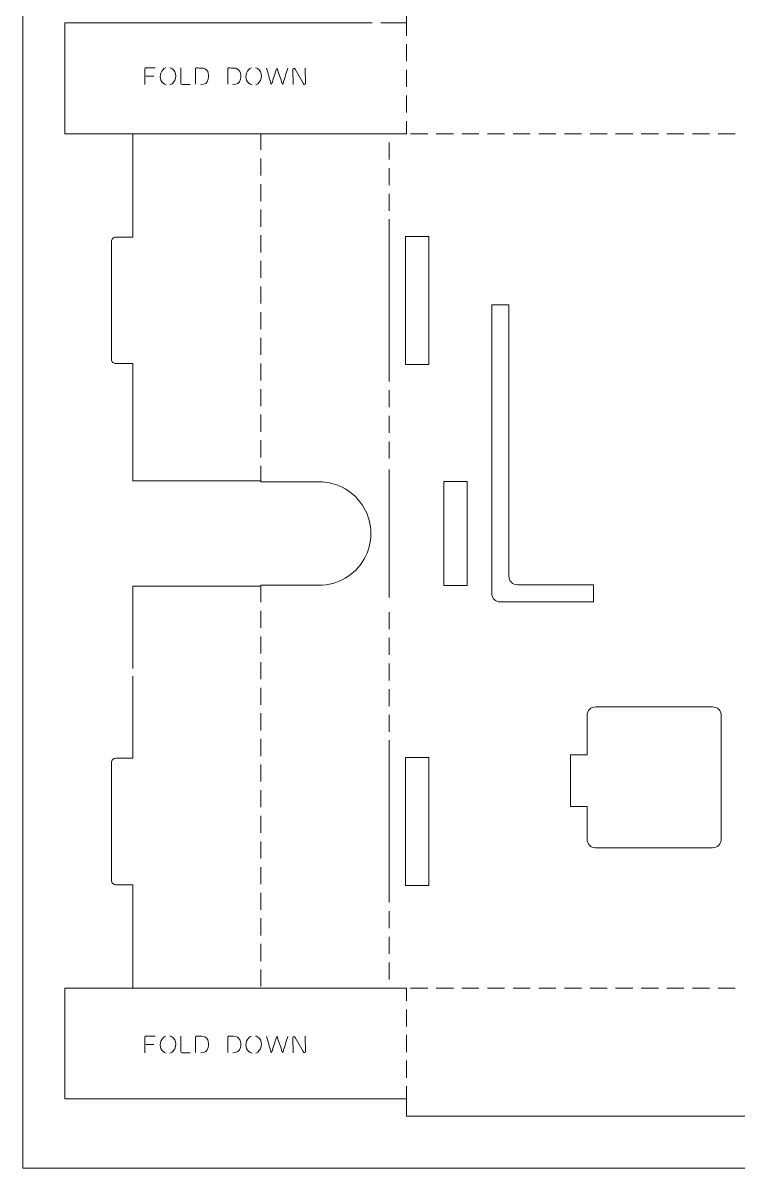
# Model space of a CAD drawing. Header units: centimetres. Extents: x -22.9 to 22.9, y -22.9 to 22.9.
# Drawn here: x -22.86 to -14.49, y -22.86 to -9.45 of the extents above; entities that cross this region are included whole.
import ezdxf

# ---------------------------------------------------------------- set-up
doc = ezdxf.new("R2010")
doc.units = ezdxf.units.CM
doc.header["$MEASUREMENT"] = 0
doc.layers.add('cut', color=7, linetype='Continuous')

msp = doc.modelspace()

# ---------------------------------------------------------------- linework, layer by layer
at = {"layer": 'cut', "color": 1, "lineweight": 0}
for points, knots in [([(-22.86, -22.86), (-22.86, -22.86), (22.86, -22.86), (22.86, -22.86), (22.86, -22.86), (22.86, -22.86), (22.86, 22.86), (22.86, 22.86), (22.86, 22.86), (22.86, 22.86), (-22.86, 22.86), (-22.86, 22.86), (-22.86, 22.86), (-22.86, 22.86), (-22.86, -22.86), (-22.86, -22.86)], [0, 0, 0, 0, 0.2, 0.2, 0.2, 0.2, 0.4, 0.4, 0.4, 0.4, 0.6, 0.6, 0.6, 0.6, 1, 1, 1, 1]), ([(-21.43321, -10.17521), (-21.43328, -10.11238), (-21.43335, -10.04951), (-21.43341, -9.98668), (-21.43341, -9.98668), (-21.43341, -9.97899), (-21.42825, -9.97952), (-21.42198, -9.97952), (-21.42198, -9.97952), (-21.3858, -9.97952), (-21.34962, -9.97952), (-21.31344, -9.97952)], [0, 0, 0, 0, 0.25, 0.25, 0.25, 0.25, 0.5, 0.5, 0.5, 0.5, 1, 1, 1, 1]), ([(-21.18114, -10.17736), (-21.2085, -10.17051), (-21.23291, -10.15065), (-21.24387, -10.12441), (-21.24387, -10.12441), (-21.26496, -10.07392), (-21.24285, -9.9967), (-21.18755, -9.97899)], [0, 0, 0, 0, 0.33333333, 0.33333333, 0.33333333, 0.33333333, 1, 1, 1, 1]), ([(-21.14173, -9.97737), (-21.12453, -9.98111), (-21.10908, -9.98841), (-21.09741, -10.00196), (-21.09741, -10.00196), (-21.05179, -10.05498), (-21.06742, -10.15464), (-21.13835, -10.17736)], [0, 0, 0, 0, 0.33333333, 0.33333333, 0.33333333, 0.33333333, 1, 1, 1, 1]), ([(-21.0099, -9.97903), (-21.0099, -10.0396), (-21.0099, -10.10021), (-21.0099, -10.16081), (-21.0099, -10.16081), (-21.0099, -10.16974), (-21.01072, -10.17577), (-21.00037, -10.17567), (-21.00037, -10.17567), (-20.96702, -10.17538), (-20.93366, -10.17503), (-20.90029, -10.17471)], [0, 0, 0, 0, 0.25, 0.25, 0.25, 0.25, 0.5, 0.5, 0.5, 0.5, 1, 1, 1, 1]), ([(-20.77754, -10.17425), (-20.7307, -10.17425), (-20.70106, -10.15806), (-20.69031, -10.11118), (-20.69031, -10.11118), (-20.67576, -10.04761), (-20.69698, -9.98167), (-20.76914, -9.981), (-20.76914, -9.981), (-20.78858, -9.98083), (-20.80804, -9.98061), (-20.82748, -9.98044), (-20.82748, -9.98044), (-20.84049, -9.98033), (-20.83848, -9.98711), (-20.83848, -9.99783), (-20.83848, -9.99783), (-20.83848, -10.05523), (-20.83848, -10.11259), (-20.83848, -10.16999)], [0, 0, 0, 0, 0.16666667, 0.16666667, 0.16666667, 0.16666667, 0.33333333, 0.33333333, 0.33333333, 0.33333333, 0.5, 0.5, 0.5, 0.5, 0.66666667, 0.66666667, 0.66666667, 0.66666667, 1, 1, 1, 1]), ([(-20.40172, -10.17425), (-20.3549, -10.17425), (-20.32524, -10.15806), (-20.3145, -10.11118), (-20.3145, -10.11118), (-20.29994, -10.04761), (-20.32116, -9.98167), (-20.39333, -9.981), (-20.39333, -9.981), (-20.41277, -9.98083), (-20.43222, -9.98061), (-20.45166, -9.98044), (-20.45166, -9.98044), (-20.46468, -9.98033), (-20.46267, -9.98711), (-20.46267, -9.99783), (-20.46267, -9.99783), (-20.46267, -10.05523), (-20.46267, -10.11259), (-20.46267, -10.16999)], [0, 0, 0, 0, 0.16666667, 0.16666667, 0.16666667, 0.16666667, 0.33333333, 0.33333333, 0.33333333, 0.33333333, 0.5, 0.5, 0.5, 0.5, 0.66666667, 0.66666667, 0.66666667, 0.66666667, 1, 1, 1, 1]), ([(-20.1781, -10.17736), (-20.20549, -10.17051), (-20.22989, -10.15065), (-20.24085, -10.12441), (-20.24085, -10.12441), (-20.26195, -10.07392), (-20.23983, -9.9967), (-20.18453, -9.97899)], [0, 0, 0, 0, 0.33333333, 0.33333333, 0.33333333, 0.33333333, 1, 1, 1, 1]), ([(-20.13871, -9.97737), (-20.12149, -9.98111), (-20.10606, -9.98841), (-20.09439, -10.00196), (-20.09439, -10.00196), (-20.04878, -10.05498), (-20.06439, -10.15464), (-20.13533, -10.17736)], [0, 0, 0, 0, 0.33333333, 0.33333333, 0.33333333, 0.33333333, 1, 1, 1, 1]), ([(-20.00713, -9.9845), (-19.99031, -10.04383), (-19.97348, -10.1032), (-19.95666, -10.16254), (-19.95666, -10.16254), (-19.95309, -10.1751), (-19.95047, -10.17214), (-19.94716, -10.16201), (-19.94716, -10.16201), (-19.9288, -10.10589), (-19.91043, -10.04972), (-19.89207, -9.9936), (-19.89207, -9.9936), (-19.88791, -9.98083), (-19.88484, -9.98273), (-19.88104, -9.99413), (-19.88104, -9.99413), (-19.86226, -10.05025), (-19.84349, -10.10642), (-19.82471, -10.16254), (-19.82471, -10.16254), (-19.82122, -10.17298), (-19.81856, -10.17644), (-19.81457, -10.16307), (-19.81457, -10.16307), (-19.7966, -10.10303), (-19.77861, -10.04295), (-19.76064, -9.98291)], [0, 0, 0, 0, 0.125, 0.125, 0.125, 0.125, 0.25, 0.25, 0.25, 0.25, 0.375, 0.375, 0.375, 0.375, 0.5, 0.5, 0.5, 0.5, 0.625, 0.625, 0.625, 0.625, 0.75, 0.75, 0.75, 0.75, 1, 1, 1, 1]), ([(-19.69773, -10.17362), (-19.69773, -10.17362), (-19.69919, -9.9972), (-19.69919, -9.9972), (-19.69919, -9.9972), (-19.69936, -9.97603), (-19.68288, -9.97666), (-19.67197, -9.99614), (-19.67197, -9.99614), (-19.67197, -9.99614), (-19.58085, -10.15859), (-19.58085, -10.15859), (-19.58085, -10.15859), (-19.56994, -10.17803), (-19.55347, -10.17866), (-19.55363, -10.15753), (-19.55363, -10.15753), (-19.55363, -10.15753), (-19.5551, -9.98107), (-19.5551, -9.98107)], [0, 0, 0, 0, 0.16666667, 0.16666667, 0.16666667, 0.16666667, 0.33333333, 0.33333333, 0.33333333, 0.33333333, 0.5, 0.5, 0.5, 0.5, 0.66666667, 0.66666667, 0.66666667, 0.66666667, 1, 1, 1, 1]), ([(-21.77349, -11.96189), (-21.78676, -11.96189), (-21.79948, -11.96718), (-21.80885, -11.97656), (-21.80885, -11.97656), (-21.81823, -11.98591), (-21.8235, -11.99864), (-21.8235, -12.01191)], [0, 0, 0, 0, 0.33333333, 0.33333333, 0.33333333, 0.33333333, 1, 1, 1, 1]), ([(-21.8235, -13.39191), (-21.8235, -13.40517), (-21.81822, -13.41787), (-21.80885, -13.42725), (-21.80885, -13.42725), (-21.79948, -13.43664), (-21.78676, -13.44189), (-21.77349, -13.44189)], [0, 0, 0, 0, 0.33333333, 0.33333333, 0.33333333, 0.33333333, 1, 1, 1, 1]), ([(-19.39149, -16.03615), (-19.17534, -16.03615), (-18.9756, -15.92086), (-18.86755, -15.73364), (-18.86755, -15.73364), (-18.75949, -15.54646), (-18.75949, -15.31585), (-18.86755, -15.12867), (-18.86755, -15.12867), (-18.9756, -14.94148), (-19.17534, -14.82616), (-19.39149, -14.82616)], [0, 0, 0, 0, 0.25, 0.25, 0.25, 0.25, 0.5, 0.5, 0.5, 0.5, 1, 1, 1, 1]), ([(-16.1562, -17.45989), (-16.18273, -17.45989), (-16.20817, -17.47044), (-16.22693, -17.48921), (-16.22693, -17.48921), (-16.24567, -17.50794), (-16.25621, -17.53338), (-16.25621, -17.5599)], [0, 0, 0, 0, 0.33333333, 0.33333333, 0.33333333, 0.33333333, 1, 1, 1, 1]), ([(-14.68621, -17.5599), (-14.68621, -17.53338), (-14.69676, -17.50794), (-14.71549, -17.48921), (-14.71549, -17.48921), (-14.73426, -17.47044), (-14.7597, -17.45989), (-14.78622, -17.45989)], [0, 0, 0, 0, 0.33333333, 0.33333333, 0.33333333, 0.33333333, 1, 1, 1, 1]), ([(-21.77249, -18.06191), (-21.78575, -18.06191), (-21.79847, -18.06716), (-21.80786, -18.07655), (-21.80786, -18.07655), (-21.81723, -18.08593), (-21.82249, -18.09863), (-21.82249, -18.1119)], [0, 0, 0, 0, 0.33333333, 0.33333333, 0.33333333, 0.33333333, 1, 1, 1, 1]), ([(-16.25621, -19.00989), (-16.25621, -19.03642), (-16.24567, -19.06186), (-16.22693, -19.08062), (-16.22693, -19.08062), (-16.20817, -19.09936), (-16.18273, -19.1099), (-16.1562, -19.1099)], [0, 0, 0, 0, 0.33333333, 0.33333333, 0.33333333, 0.33333333, 1, 1, 1, 1]), ([(-14.78622, -19.1099), (-14.7597, -19.1099), (-14.73426, -19.09936), (-14.71549, -19.08062), (-14.71549, -19.08062), (-14.69676, -19.06186), (-14.68621, -19.03642), (-14.68621, -19.00989)], [0, 0, 0, 0, 0.33333333, 0.33333333, 0.33333333, 0.33333333, 1, 1, 1, 1]), ([(-21.82249, -19.4919), (-21.82249, -19.50517), (-21.81723, -19.51789), (-21.80784, -19.52726), (-21.80784, -19.52726), (-21.79847, -19.53664), (-21.78575, -19.5419), (-21.77249, -19.5419)], [0, 0, 0, 0, 0.33333333, 0.33333333, 0.33333333, 0.33333333, 1, 1, 1, 1]), ([(-21.43321, -21.51144), (-21.43328, -21.4486), (-21.43335, -21.38576), (-21.43341, -21.32292), (-21.43341, -21.32292), (-21.43341, -21.31525), (-21.42825, -21.31576), (-21.42198, -21.31576), (-21.42198, -21.31576), (-21.3858, -21.31576), (-21.34962, -21.31576), (-21.31344, -21.31576)], [0, 0, 0, 0, 0.25, 0.25, 0.25, 0.25, 0.5, 0.5, 0.5, 0.5, 1, 1, 1, 1]), ([(-21.18114, -21.51359), (-21.2085, -21.50677), (-21.23291, -21.4869), (-21.24387, -21.46066), (-21.24387, -21.46066), (-21.26496, -21.41017), (-21.24285, -21.33294), (-21.18755, -21.31522)], [0, 0, 0, 0, 0.33333333, 0.33333333, 0.33333333, 0.33333333, 1, 1, 1, 1]), ([(-21.14173, -21.31359), (-21.12453, -21.31733), (-21.10908, -21.32465), (-21.09741, -21.33821), (-21.09741, -21.33821), (-21.05179, -21.39123), (-21.06742, -21.49086), (-21.13835, -21.51359)], [0, 0, 0, 0, 0.33333333, 0.33333333, 0.33333333, 0.33333333, 1, 1, 1, 1]), ([(-21.0099, -21.31526), (-21.0099, -21.37587), (-21.0099, -21.43646), (-21.0099, -21.49707), (-21.0099, -21.49707), (-21.0099, -21.506), (-21.01072, -21.51202), (-21.00037, -21.51191), (-21.00037, -21.51191), (-20.96702, -21.5116), (-20.93366, -21.51129), (-20.90029, -21.51096)], [0, 0, 0, 0, 0.25, 0.25, 0.25, 0.25, 0.5, 0.5, 0.5, 0.5, 1, 1, 1, 1]), ([(-20.77754, -21.5105), (-20.7307, -21.5105), (-20.70106, -21.4943), (-20.69031, -21.44742), (-20.69031, -21.44742), (-20.67576, -21.38385), (-20.69698, -21.31791), (-20.76914, -21.31723), (-20.76914, -21.31723), (-20.78858, -21.31705), (-20.80804, -21.31686), (-20.82748, -21.31668), (-20.82748, -21.31668), (-20.84049, -21.31656), (-20.83848, -21.32334), (-20.83848, -21.33406), (-20.83848, -21.33406), (-20.83848, -21.39146), (-20.83848, -21.44883), (-20.83848, -21.50623)], [0, 0, 0, 0, 0.16666667, 0.16666667, 0.16666667, 0.16666667, 0.33333333, 0.33333333, 0.33333333, 0.33333333, 0.5, 0.5, 0.5, 0.5, 0.66666667, 0.66666667, 0.66666667, 0.66666667, 1, 1, 1, 1]), ([(-20.40172, -21.5105), (-20.3549, -21.5105), (-20.32524, -21.4943), (-20.3145, -21.44742), (-20.3145, -21.44742), (-20.29994, -21.38385), (-20.32116, -21.31791), (-20.39333, -21.31723), (-20.39333, -21.31723), (-20.41277, -21.31705), (-20.43222, -21.31686), (-20.45166, -21.31668), (-20.45166, -21.31668), (-20.46468, -21.31656), (-20.46267, -21.32334), (-20.46267, -21.33406), (-20.46267, -21.33406), (-20.46267, -21.39146), (-20.46267, -21.44883), (-20.46267, -21.50623)], [0, 0, 0, 0, 0.16666667, 0.16666667, 0.16666667, 0.16666667, 0.33333333, 0.33333333, 0.33333333, 0.33333333, 0.5, 0.5, 0.5, 0.5, 0.66666667, 0.66666667, 0.66666667, 0.66666667, 1, 1, 1, 1]), ([(-20.1781, -21.51359), (-20.20549, -21.50677), (-20.22989, -21.4869), (-20.24085, -21.46066), (-20.24085, -21.46066), (-20.26195, -21.41017), (-20.23983, -21.33294), (-20.18453, -21.31522)], [0, 0, 0, 0, 0.33333333, 0.33333333, 0.33333333, 0.33333333, 1, 1, 1, 1]), ([(-20.13871, -21.31359), (-20.12149, -21.31733), (-20.10606, -21.32465), (-20.09439, -21.33821), (-20.09439, -21.33821), (-20.04878, -21.39123), (-20.06439, -21.49086), (-20.13533, -21.51359)], [0, 0, 0, 0, 0.33333333, 0.33333333, 0.33333333, 0.33333333, 1, 1, 1, 1]), ([(-20.00713, -21.32075), (-19.99031, -21.38009), (-19.97348, -21.43944), (-19.95666, -21.49879), (-19.95666, -21.49879), (-19.95309, -21.51134), (-19.95047, -21.50837), (-19.94716, -21.49827), (-19.94716, -21.49827), (-19.9288, -21.44211), (-19.91043, -21.38597), (-19.89207, -21.32983), (-19.89207, -21.32983), (-19.88791, -21.31707), (-19.88484, -21.31898), (-19.88104, -21.33036), (-19.88104, -21.33036), (-19.86226, -21.38651), (-19.84349, -21.44265), (-19.82471, -21.49879), (-19.82471, -21.49879), (-19.82122, -21.50923), (-19.81856, -21.51268), (-19.81457, -21.49933), (-19.81457, -21.49933), (-19.7966, -21.43926), (-19.77861, -21.3792), (-19.76064, -21.31915)], [0, 0, 0, 0, 0.125, 0.125, 0.125, 0.125, 0.25, 0.25, 0.25, 0.25, 0.375, 0.375, 0.375, 0.375, 0.5, 0.5, 0.5, 0.5, 0.625, 0.625, 0.625, 0.625, 0.75, 0.75, 0.75, 0.75, 1, 1, 1, 1]), ([(-19.69773, -21.50987), (-19.69773, -21.50987), (-19.69919, -21.33343), (-19.69919, -21.33343), (-19.69919, -21.33343), (-19.69936, -21.31227), (-19.68288, -21.31291), (-19.67197, -21.33237), (-19.67197, -21.33237), (-19.67197, -21.33237), (-19.58085, -21.49482), (-19.58085, -21.49482), (-19.58085, -21.49482), (-19.56994, -21.51428), (-19.55347, -21.51491), (-19.55363, -21.49376), (-19.55363, -21.49376), (-19.55363, -21.49376), (-19.5551, -21.31732), (-19.5551, -21.31732)], [0, 0, 0, 0, 0.16666667, 0.16666667, 0.16666667, 0.16666667, 0.33333333, 0.33333333, 0.33333333, 0.33333333, 0.5, 0.5, 0.5, 0.5, 0.66666667, 0.66666667, 0.66666667, 0.66666667, 1, 1, 1, 1])]:
    msp.add_open_spline(points, degree=3, knots=knots, dxfattribs=at)
for points in [[(-18.37048, -9.45289), (-18.37048, -9.45289), (-18.37048, -9.25192), (-18.37048, -9.25192)], [(-22.37049, -9.45289), (-22.37049, -9.45289), (-18.7705, -9.45289), (-18.7705, -9.45289)], [(-22.37049, -10.75189), (-22.37049, -10.75189), (-22.37049, -9.45289), (-22.37049, -9.45289)], [(-18.67048, -9.45289), (-18.67048, -9.45289), (-18.37048, -9.45289), (-18.37048, -9.45289)], [(-18.37048, -9.6024), (-18.37048, -9.6024), (-18.37048, -9.45289), (-18.37048, -9.45289)], [(-18.37048, -9.9024), (-18.37048, -9.9024), (-18.37048, -9.70241), (-18.37048, -9.70241)], [(-18.37048, -10.20241), (-18.37048, -10.20241), (-18.37048, -10.00238), (-18.37048, -10.00238)], [(-21.32895, -10.07519), (-21.35995, -10.07523), (-21.39096, -10.07523), (-21.42198, -10.07519)], [(-18.37048, -10.50241), (-18.37048, -10.50241), (-18.37048, -10.30238), (-18.37048, -10.30238)], [(-18.37048, -10.75189), (-18.37048, -10.75189), (-18.37048, -10.60242), (-18.37048, -10.60242)], [(-22.37049, -10.75189), (-22.37049, -10.75189), (-18.37048, -10.75189), (-18.37048, -10.75189)], [(-21.57349, -10.75189), (-21.57349, -10.75189), (-21.57349, -11.96189), (-21.57349, -11.96189)], [(-20.07348, -10.93904), (-20.07348, -10.93904), (-20.07348, -10.75189), (-20.07348, -10.75189)], [(-20.07051, -10.75189), (-20.07051, -10.75189), (-20.07149, -10.75189), (-20.07149, -10.75189)], [(-18.57149, -11.0519), (-18.57149, -11.0519), (-18.57149, -10.85191), (-18.57149, -10.85191)], [(-18.32148, -10.75189), (-18.32148, -10.75189), (-18.12149, -10.75189), (-18.12149, -10.75189)], [(-18.02148, -10.75189), (-18.02148, -10.75189), (-17.82149, -10.75189), (-17.82149, -10.75189)], [(-17.72148, -10.75189), (-17.72148, -10.75189), (-17.52149, -10.75189), (-17.52149, -10.75189)], [(-17.42147, -10.75189), (-17.42147, -10.75189), (-17.22148, -10.75189), (-17.22148, -10.75189)], [(-17.12151, -10.75189), (-17.12151, -10.75189), (-16.92148, -10.75189), (-16.92148, -10.75189)], [(-16.82151, -10.75189), (-16.82151, -10.75189), (-16.62148, -10.75189), (-16.62148, -10.75189)], [(-16.5215, -10.75189), (-16.5215, -10.75189), (-16.32148, -10.75189), (-16.32148, -10.75189)], [(-16.2215, -10.75189), (-16.2215, -10.75189), (-16.02148, -10.75189), (-16.02148, -10.75189)], [(-15.9215, -10.75189), (-15.9215, -10.75189), (-15.72147, -10.75189), (-15.72147, -10.75189)], [(-15.6215, -10.75189), (-15.6215, -10.75189), (-15.42151, -10.75189), (-15.42151, -10.75189)], [(-15.32149, -10.75189), (-15.32149, -10.75189), (-15.1215, -10.75189), (-15.1215, -10.75189)], [(-15.02149, -10.75189), (-15.02149, -10.75189), (-14.8215, -10.75189), (-14.8215, -10.75189)], [(-14.72149, -10.75189), (-14.72149, -10.75189), (-14.5215, -10.75189), (-14.5215, -10.75189)], [(-20.07348, -11.23904), (-20.07348, -11.23904), (-20.07348, -11.03905), (-20.07348, -11.03905)], [(-18.57149, -11.3519), (-18.57149, -11.3519), (-18.57149, -11.15191), (-18.57149, -11.15191)], [(-20.07348, -11.53905), (-20.07348, -11.53905), (-20.07348, -11.33902), (-20.07348, -11.33902)], [(-18.57149, -11.6519), (-18.57149, -11.6519), (-18.57149, -11.45191), (-18.57149, -11.45191)], [(-20.07348, -11.83905), (-20.07348, -11.83905), (-20.07348, -11.63902), (-20.07348, -11.63902)], [(-18.57149, -11.75191), (-18.57149, -11.75191), (-18.57149, -13.6519), (-18.57149, -13.6519)], [(-21.8235, -13.39191), (-21.8235, -13.39191), (-21.8235, -12.01191), (-21.8235, -12.01191)], [(-21.77349, -11.96189), (-21.77349, -11.96189), (-21.57349, -11.96189), (-21.57349, -11.96189)], [(-20.07348, -12.13905), (-20.07348, -12.13905), (-20.07348, -11.93903), (-20.07348, -11.93903)], [(-18.1095, -11.9519), (-18.1095, -11.9519), (-18.37951, -11.9519), (-18.37951, -11.9519)], [(-18.37951, -11.9519), (-18.37951, -11.9519), (-18.37951, -13.45191), (-18.37951, -13.45191)], [(-18.1095, -13.45191), (-18.1095, -13.45191), (-18.1095, -11.9519), (-18.1095, -11.9519)], [(-20.07348, -12.43905), (-20.07348, -12.43905), (-20.07348, -12.23903), (-20.07348, -12.23903)], [(-20.07348, -12.73905), (-20.07348, -12.73905), (-20.07348, -12.53903), (-20.07348, -12.53903)], [(-20.07348, -13.03906), (-20.07348, -13.03906), (-20.07348, -12.83903), (-20.07348, -12.83903)], [(-17.37149, -12.7519), (-17.37149, -12.7519), (-17.1715, -12.7519), (-17.1715, -12.7519)], [(-17.37149, -12.7519), (-17.37149, -12.7519), (-17.37149, -16.13115), (-17.37149, -16.13115)], [(-17.1715, -15.93116), (-17.1715, -15.93116), (-17.1715, -12.7519), (-17.1715, -12.7519)], [(-20.07348, -13.33902), (-20.07348, -13.33902), (-20.07348, -13.13903), (-20.07348, -13.13903)], [(-21.57349, -13.44189), (-21.57349, -13.44189), (-21.77349, -13.44189), (-21.77349, -13.44189)], [(-21.57349, -13.44189), (-21.57349, -13.44189), (-21.57349, -14.81367), (-21.57349, -14.81367)], [(-20.07348, -13.63903), (-20.07348, -13.63903), (-20.07348, -13.43904), (-20.07348, -13.43904)], [(-18.37951, -13.45191), (-18.37951, -13.45191), (-18.1095, -13.45191), (-18.1095, -13.45191)], [(-20.07348, -13.93903), (-20.07348, -13.93903), (-20.07348, -13.73904), (-20.07348, -13.73904)], [(-18.57149, -13.9519), (-18.57149, -13.9519), (-18.57149, -13.75191), (-18.57149, -13.75191)], [(-20.07348, -14.23903), (-20.07348, -14.23903), (-20.07348, -14.03904), (-20.07348, -14.03904)], [(-18.57149, -14.25191), (-18.57149, -14.25191), (-18.57149, -14.05188), (-18.57149, -14.05188)], [(-20.07348, -14.53903), (-20.07348, -14.53903), (-20.07348, -14.33904), (-20.07348, -14.33904)], [(-18.57149, -14.55191), (-18.57149, -14.55191), (-18.57149, -14.35188), (-18.57149, -14.35188)], [(-20.07348, -14.82619), (-20.07348, -14.82619), (-20.07348, -14.63905), (-20.07348, -14.63905)], [(-18.57149, -16.18118), (-18.57149, -16.18118), (-18.57149, -14.68117), (-18.57149, -14.68117)], [(-20.07348, -14.81367), (-20.07348, -14.81367), (-21.57349, -14.81367), (-21.57349, -14.81367)], [(-19.39149, -14.82616), (-19.39149, -14.82616), (-20.07348, -14.82619), (-20.07348, -14.82619)], [(-17.93399, -14.82118), (-17.93399, -14.82118), (-17.93399, -16.04116), (-17.93399, -16.04116)], [(-17.93399, -14.82118), (-17.93399, -14.82118), (-17.659, -14.82118), (-17.659, -14.82118)], [(-17.659, -14.82118), (-17.659, -14.82118), (-17.659, -16.04116), (-17.659, -16.04116)], [(-17.1715, -15.93116), (-17.1715, -15.98637), (-17.12673, -16.03118), (-17.07148, -16.03118)], [(-21.57249, -16.04867), (-21.57249, -16.04867), (-21.57249, -17.01151), (-21.57249, -17.01151)], [(-21.57249, -16.04867), (-21.57249, -16.04867), (-20.07348, -16.04867), (-20.07348, -16.04867)], [(-20.07348, -16.03548), (-20.07348, -16.03548), (-19.39149, -16.03615), (-19.39149, -16.03615)], [(-20.07348, -16.23547), (-20.07348, -16.23547), (-20.07348, -16.03548), (-20.07348, -16.03548)], [(-17.659, -16.04116), (-17.659, -16.04116), (-17.93399, -16.04116), (-17.93399, -16.04116)], [(-17.07148, -16.03118), (-17.07148, -16.03118), (-16.18016, -16.03118), (-16.18016, -16.03118)], [(-16.18016, -16.23117), (-16.18016, -16.23117), (-16.18016, -16.03118), (-16.18016, -16.03118)], [(-17.37149, -16.13115), (-17.37149, -16.1864), (-17.32672, -16.23117), (-17.27151, -16.23117)], [(-20.07348, -16.53547), (-20.07348, -16.53547), (-20.07348, -16.33548), (-20.07348, -16.33548)], [(-18.57149, -16.55191), (-18.57149, -16.55191), (-18.57149, -16.35189), (-18.57149, -16.35189)], [(-16.18016, -16.23117), (-16.18016, -16.23117), (-17.27151, -16.23117), (-17.27151, -16.23117)], [(-20.07348, -16.83548), (-20.07348, -16.83548), (-20.07348, -16.63549), (-20.07348, -16.63549)], [(-18.57149, -16.85191), (-18.57149, -16.85191), (-18.57149, -16.65189), (-18.57149, -16.65189)], [(-20.07348, -17.13548), (-20.07348, -17.13548), (-20.07348, -16.93549), (-20.07348, -16.93549)], [(-18.57149, -17.15192), (-18.57149, -17.15192), (-18.57149, -16.95189), (-18.57149, -16.95189)], [(-21.57249, -17.09904), (-21.57249, -17.09904), (-21.57249, -18.06191), (-21.57249, -18.06191)], [(-20.07348, -17.43548), (-20.07348, -17.43548), (-20.07348, -17.23549), (-20.07348, -17.23549)], [(-18.57149, -17.45192), (-18.57149, -17.45192), (-18.57149, -17.25189), (-18.57149, -17.25189)], [(-20.07348, -17.73548), (-20.07348, -17.73548), (-20.07348, -17.53549), (-20.07348, -17.53549)], [(-18.57149, -17.75192), (-18.57149, -17.75192), (-18.57149, -17.5519), (-18.57149, -17.5519)], [(-16.25621, -17.5599), (-16.25621, -17.5599), (-16.25621, -18.0219), (-16.25621, -18.0219)], [(-16.1562, -17.45989), (-16.1562, -17.45989), (-14.78622, -17.45989), (-14.78622, -17.45989)], [(-14.68621, -19.00989), (-14.68621, -19.00989), (-14.68621, -17.5599), (-14.68621, -17.5599)], [(-20.07348, -18.03548), (-20.07348, -18.03548), (-20.07348, -17.83549), (-20.07348, -17.83549)], [(-18.57149, -17.8519), (-18.57149, -17.8519), (-18.57149, -19.75191), (-18.57149, -19.75191)], [(-21.77249, -18.06191), (-21.77249, -18.06191), (-21.57249, -18.06191), (-21.57249, -18.06191)], [(-18.1095, -18.05189), (-18.1095, -18.05189), (-18.37951, -18.05189), (-18.37951, -18.05189)], [(-18.37951, -19.5519), (-18.37951, -19.5519), (-18.37951, -18.05189), (-18.37951, -18.05189)], [(-18.1095, -19.5519), (-18.1095, -19.5519), (-18.1095, -18.05189), (-18.1095, -18.05189)], [(-16.44911, -18.0219), (-16.44911, -18.0219), (-16.44911, -18.62491), (-16.44911, -18.62491)], [(-16.44911, -18.0219), (-16.44911, -18.0219), (-16.25621, -18.0219), (-16.25621, -18.0219)], [(-21.82249, -19.4919), (-21.82249, -19.4919), (-21.82249, -18.1119), (-21.82249, -18.1119)], [(-20.07348, -18.33549), (-20.07348, -18.33549), (-20.07348, -18.1355), (-20.07348, -18.1355)], [(-20.07348, -18.63549), (-20.07348, -18.63549), (-20.07348, -18.43546), (-20.07348, -18.43546)], [(-16.25621, -18.62491), (-16.25621, -18.62491), (-16.44911, -18.62491), (-16.44911, -18.62491)], [(-16.25621, -18.62491), (-16.25621, -18.62491), (-16.25621, -19.00989), (-16.25621, -19.00989)], [(-20.07348, -18.93549), (-20.07348, -18.93549), (-20.07348, -18.73547), (-20.07348, -18.73547)], [(-20.07348, -19.23549), (-20.07348, -19.23549), (-20.07348, -19.03547), (-20.07348, -19.03547)], [(-14.78622, -19.1099), (-14.78622, -19.1099), (-16.1562, -19.1099), (-16.1562, -19.1099)], [(-20.07348, -19.53548), (-20.07348, -19.53548), (-20.07348, -19.33547), (-20.07348, -19.33547)], [(-21.57249, -19.5419), (-21.57249, -19.5419), (-21.77249, -19.5419), (-21.77249, -19.5419)], [(-21.57249, -19.5419), (-21.57249, -19.5419), (-21.57249, -20.75191), (-21.57249, -20.75191)], [(-18.37951, -19.5519), (-18.37951, -19.5519), (-18.1095, -19.5519), (-18.1095, -19.5519)], [(-20.07348, -19.83548), (-20.07348, -19.83548), (-20.07348, -19.63548), (-20.07348, -19.63548)], [(-20.07348, -20.13548), (-20.07348, -20.13548), (-20.07348, -19.93549), (-20.07348, -19.93549)], [(-18.57149, -20.05191), (-18.57149, -20.05191), (-18.57149, -19.8519), (-18.57149, -19.8519)], [(-20.07348, -20.43548), (-20.07348, -20.43548), (-20.07348, -20.23549), (-20.07348, -20.23549)], [(-18.57149, -20.3519), (-18.57149, -20.3519), (-18.57149, -20.1519), (-18.57149, -20.1519)], [(-18.57149, -20.6519), (-18.57149, -20.6519), (-18.57149, -20.45191), (-18.57149, -20.45191)], [(-20.07348, -20.73548), (-20.07348, -20.73548), (-20.07348, -20.53549), (-20.07348, -20.53549)], [(-22.37049, -20.75191), (-22.37049, -20.75191), (-18.37048, -20.75191), (-18.37048, -20.75191)], [(-22.37049, -20.75191), (-22.37049, -20.75191), (-22.37049, -22.0509), (-22.37049, -22.0509)], [(-18.57248, -20.75191), (-18.57248, -20.75191), (-18.57149, -20.75191), (-18.57149, -20.75191)], [(-18.37048, -20.9014), (-18.37048, -20.9014), (-18.37048, -20.75191), (-18.37048, -20.75191)], [(-18.32148, -20.75191), (-18.32148, -20.75191), (-18.12149, -20.75191), (-18.12149, -20.75191)], [(-18.02148, -20.75191), (-18.02148, -20.75191), (-17.82149, -20.75191), (-17.82149, -20.75191)], [(-17.72148, -20.75191), (-17.72148, -20.75191), (-17.52149, -20.75191), (-17.52149, -20.75191)], [(-17.42147, -20.75191), (-17.42147, -20.75191), (-17.22148, -20.75191), (-17.22148, -20.75191)], [(-17.12151, -20.75191), (-17.12151, -20.75191), (-16.92148, -20.75191), (-16.92148, -20.75191)], [(-16.82151, -20.75191), (-16.82151, -20.75191), (-16.62148, -20.75191), (-16.62148, -20.75191)], [(-16.5215, -20.75191), (-16.5215, -20.75191), (-16.32148, -20.75191), (-16.32148, -20.75191)], [(-16.2215, -20.75191), (-16.2215, -20.75191), (-16.02148, -20.75191), (-16.02148, -20.75191)], [(-15.9215, -20.75191), (-15.9215, -20.75191), (-15.72147, -20.75191), (-15.72147, -20.75191)], [(-15.6215, -20.75191), (-15.6215, -20.75191), (-15.42151, -20.75191), (-15.42151, -20.75191)], [(-15.32149, -20.75191), (-15.32149, -20.75191), (-15.1215, -20.75191), (-15.1215, -20.75191)], [(-15.02149, -20.75191), (-15.02149, -20.75191), (-14.8215, -20.75191), (-14.8215, -20.75191)], [(-14.72149, -20.75191), (-14.72149, -20.75191), (-14.5215, -20.75191), (-14.5215, -20.75191)], [(-18.37048, -21.2014), (-18.37048, -21.2014), (-18.37048, -21.0014), (-18.37048, -21.0014)], [(-18.37048, -21.50141), (-18.37048, -21.50141), (-18.37048, -21.3014), (-18.37048, -21.3014)], [(-21.32895, -21.41145), (-21.35995, -21.41146), (-21.39096, -21.41146), (-21.42198, -21.41145)], [(-18.37048, -21.80141), (-18.37048, -21.80141), (-18.37048, -21.6014), (-18.37048, -21.6014)], [(-18.37048, -22.0509), (-18.37048, -22.0509), (-18.37048, -21.9014), (-18.37048, -21.9014)], [(-22.37049, -22.0509), (-22.37049, -22.0509), (-18.37048, -22.0509), (-18.37048, -22.0509)], [(-18.37048, -22.0509), (-18.37048, -22.0509), (-18.37048, -22.2519), (-18.37048, -22.2519)], [(-18.37048, -22.2519), (-18.37048, -22.2519), (-8.77249, -22.2519), (-8.77249, -22.2519)]]:
    msp.add_open_spline(points, degree=3, dxfattribs=at)

doc.saveas('drawing.dxf')
